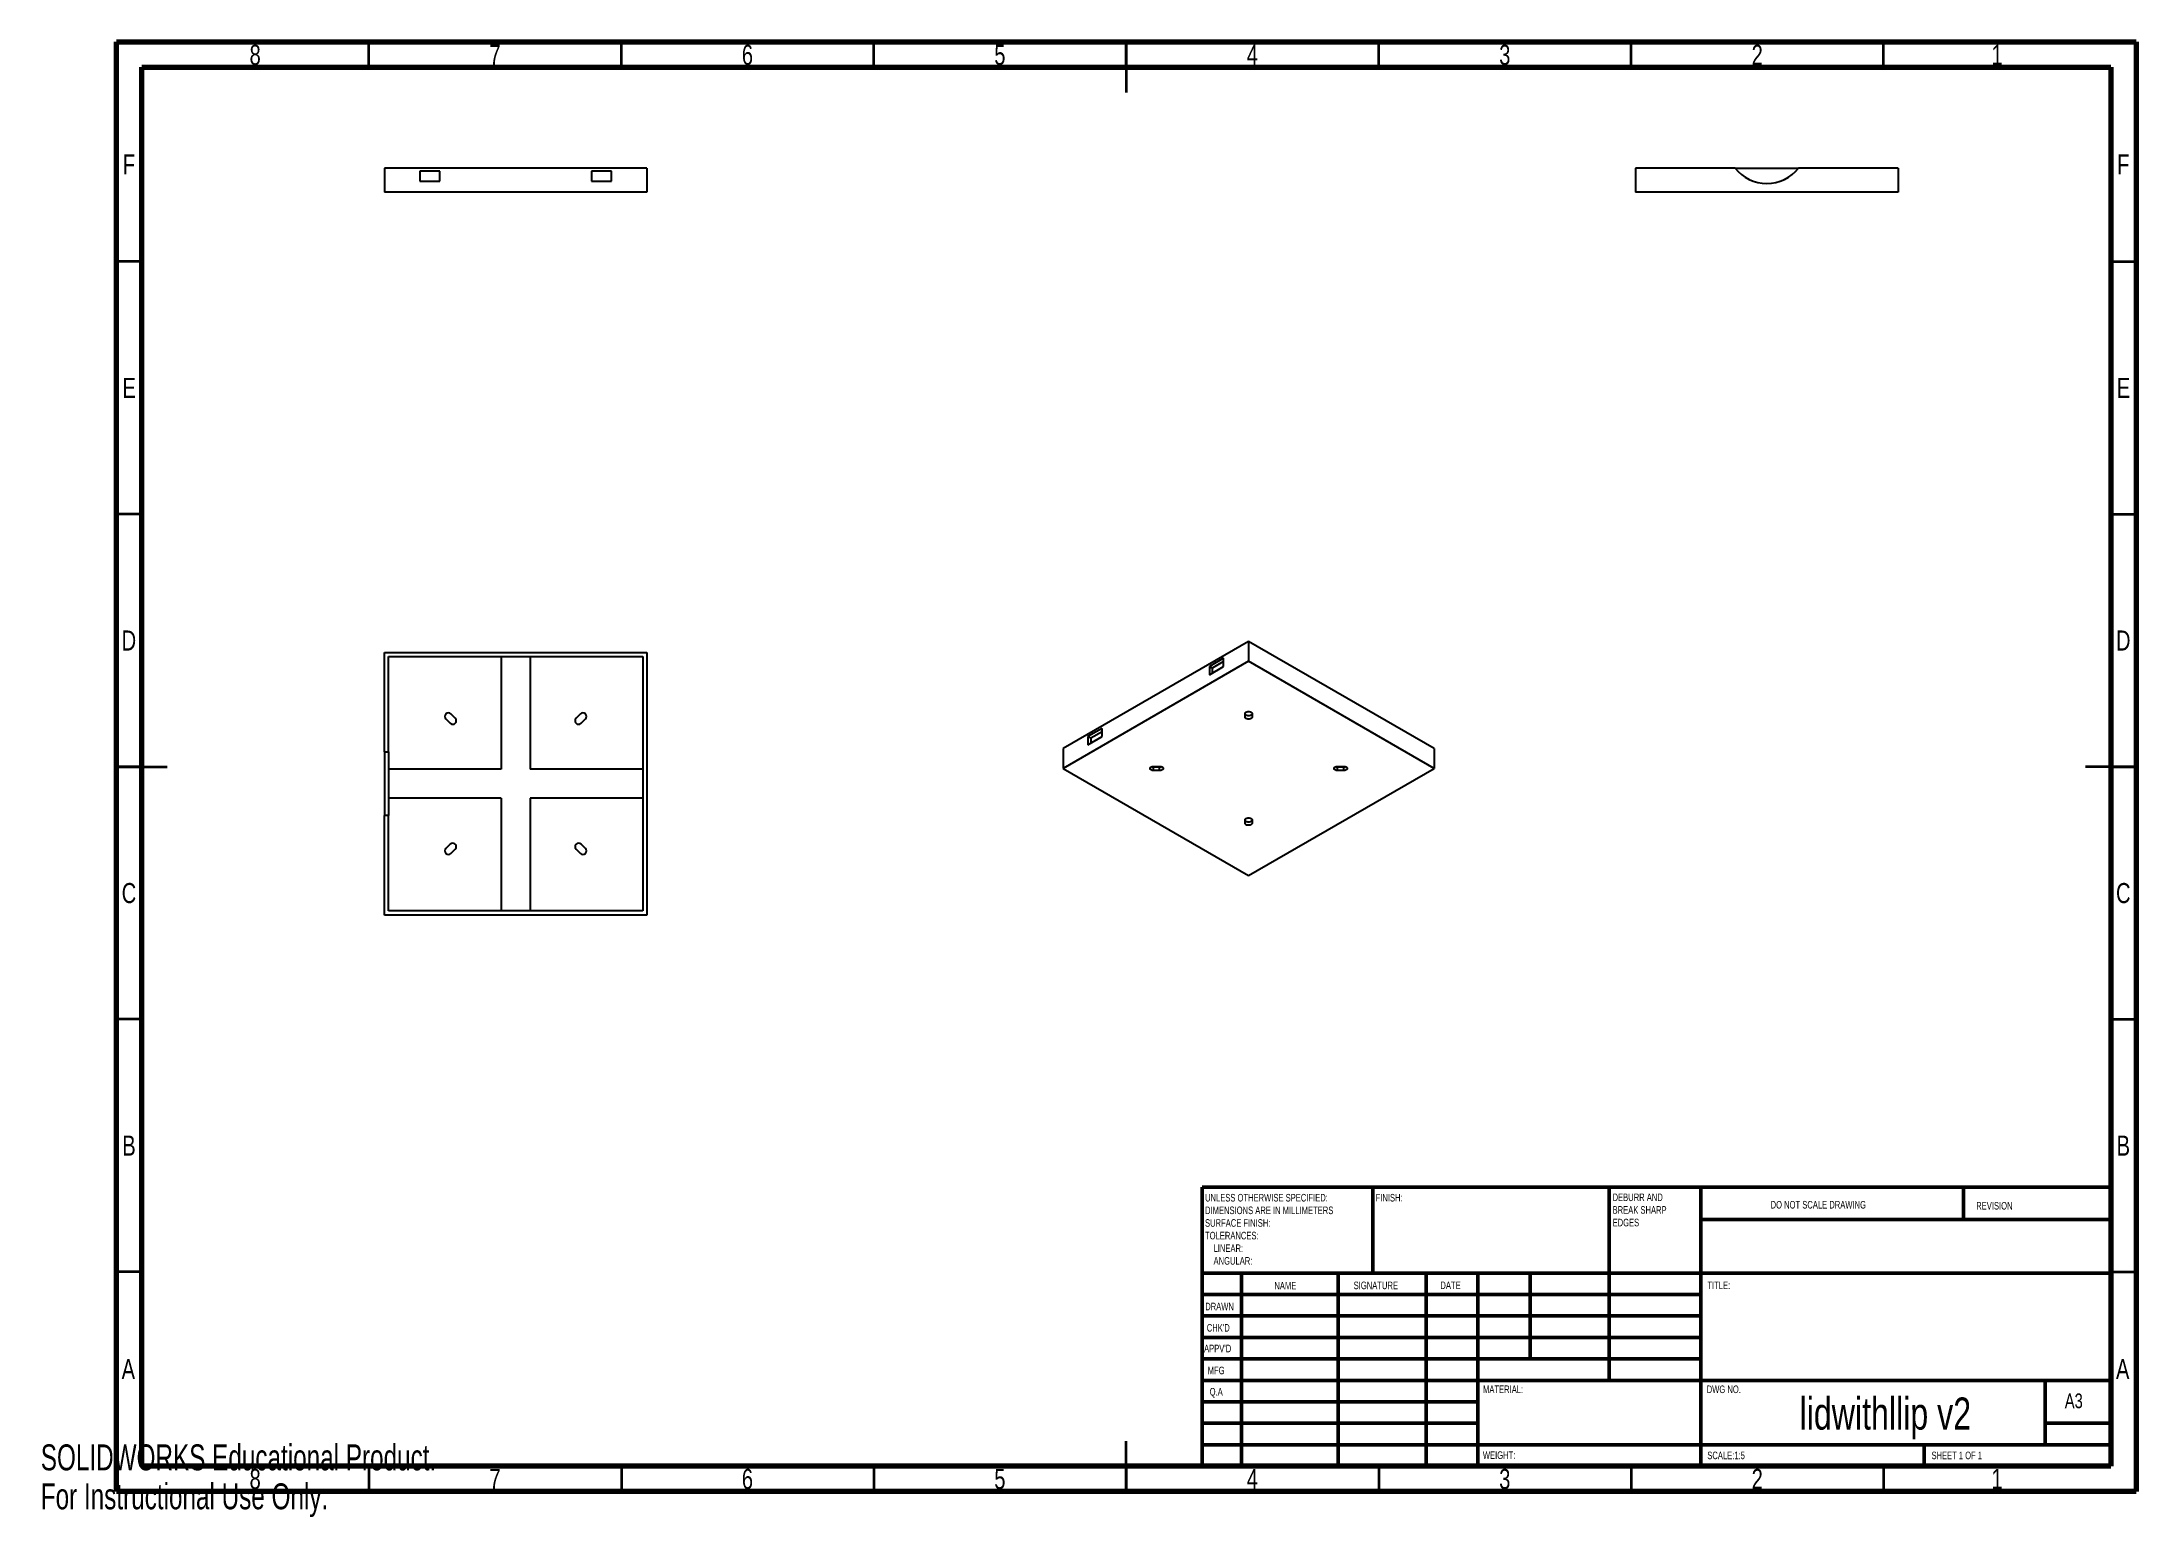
# Model space of a CAD drawing. Header units: millimetres. Extents: x 0 to 415, y 0 to 292.
import ezdxf

# ---------------------------------------------------------------- set-up
doc = ezdxf.new("R2010")
doc.units = ezdxf.units.MM
doc.styles.add('SLDTEXTSTYLE0', font='TXT', dxfattribs={"width": 0.75})
doc.styles.add('SLDTEXTSTYLE1', font='TXT', dxfattribs={"width": 0.686449})
doc.styles.add('SLDTEXTSTYLE2', font='TXT', dxfattribs={"width": 0.6875})
doc.styles.add('SLDTEXTSTYLE3', font='TXT', dxfattribs={"width": 0.7})

msp = doc.modelspace()

# ---------------------------------------------------------------- linework, layer by layer
at = {"color": 7, "linetype": 'Continuous', "lineweight": 70}
for p, q in [((15, 5), (15, 292)), ((15, 292), (415, 292)), ((415, 292), (415, 5)), ((20, 10), (20, 287)), ((20, 287), (410, 287)), ((410, 287), (410, 10)), ((410, 10), (20, 10)), ((415, 5), (15, 5))]:
    msp.add_line(p, q, dxfattribs=at)
at = {"color": 7, "linetype": 'Continuous', "lineweight": 35}
for p, q in [((65, 287), (65, 292)), ((115, 287), (115, 292)), ((165, 287), (165, 292)), ((215, 292), (215, 282)), ((215, 287), (215, 292)), ((265, 287), (265, 292)), ((315, 287), (315, 292)), ((365, 287), (365, 292)), ((20, 248.5), (15, 248.5)), ((410, 248.5), (415, 248.5)), ((20, 198.5), (15, 198.5)), ((410, 198.5), (415, 198.5)), ((15, 148.5), (25, 148.5)), ((20, 148.5), (15, 148.5)), ((415, 148.5), (405, 148.5)), ((410, 148.5), (415, 148.5)), ((20, 98.5), (15, 98.5)), ((410, 98.5), (415, 98.5)), ((20, 48.5), (15, 48.5)), ((410, 48.5), (415, 48.5)), ((215, 5), (215, 15)), ((65, 10), (65, 5)), ((115, 10), (115, 5)), ((165, 10), (165, 5)), ((215, 10), (215, 5)), ((265, 10), (265, 5)), ((315, 10), (315, 5)), ((365, 10), (365, 5))]:
    msp.add_line(p, q, dxfattribs=at)
at = {"color": 7, "linetype": 'Continuous', "lineweight": 25}
for p, q in [((120.06, 267.02), (68.06, 267.02)), ((68.06, 267.02), (68.06, 262.22)), ((75.06, 266.42), (75.06, 264.42)), ((79.06, 266.42), (75.06, 266.42)), ((79.06, 264.42), (79.06, 266.42)), ((113.06, 266.42), (109.06, 266.42)), ((109.06, 266.42), (109.06, 264.42)), ((113.06, 264.42), (113.06, 266.42)), ((120.06, 267.02), (120.06, 262.22)), ((315.85, 267.02), (315.85, 262.22)), ((335.57, 267.02), (315.85, 267.02)), ((335.57, 267.02), (348.14, 267.02)), ((367.85, 267.02), (348.14, 267.02)), ((367.85, 267.02), (367.85, 262.22)), ((120.06, 262.22), (68.06, 262.22)), ((75.06, 264.42), (79.06, 264.42)), ((109.06, 264.42), (113.06, 264.42)), ((367.85, 262.22), (315.85, 262.22)), ((68.06, 151.43), (68.06, 171.14)), ((68.06, 171.14), (120.06, 171.14)), ((68.86, 170.34), (119.26, 170.34)), ((68.86, 151.43), (68.86, 170.34)), ((91.16, 170.34), (91.16, 148.04)), ((96.96, 170.34), (96.96, 148.04)), ((119.26, 170.34), (119.26, 119.94)), ((120.06, 171.14), (120.06, 119.14)), ((239.23, 173.3), (202.46, 152.08)), ((239.23, 173.3), (239.23, 169.39)), ((276, 152.08), (239.23, 173.3)), ((239.23, 169.39), (202.46, 148.16)), ((234.28, 169.96), (231.45, 168.32)), ((231.45, 166.69), (234.28, 168.32)), ((231.45, 168.32), (231.45, 166.69)), ((232.01, 168), (231.45, 168.32)), ((234.28, 169.3), (232.01, 168)), ((232.01, 168), (232.01, 167.02)), ((234.28, 168.32), (234.28, 169.96)), ((276, 148.16), (239.23, 169.39)), ((80.25, 157.96), (81.1, 157.11)), ((82.09, 158.1), (81.24, 158.95)), ((106.87, 158.95), (106.02, 158.1)), ((107.01, 157.11), (107.86, 157.96)), ((238.53, 158.33), (238.53, 159.02)), ((239.93, 159.02), (239.93, 158.33)), ((210.23, 156.08), (207.41, 154.45)), ((207.41, 154.45), (207.41, 152.81)), ((207.41, 152.81), (210.23, 154.45)), ((207.97, 154.12), (207.41, 154.45)), ((210.23, 155.43), (207.97, 154.12)), ((207.97, 154.12), (207.97, 153.14)), ((210.23, 154.45), (210.23, 156.08)), ((68.06, 151.43), (68.86, 151.43)), ((68.06, 151.43), (68.06, 138.86)), ((68.86, 151.43), (68.86, 138.86)), ((202.46, 152.08), (202.46, 148.16)), ((276, 152.08), (276, 148.16)), ((91.16, 148.04), (68.86, 148.04)), ((119.26, 148.04), (96.96, 148.04)), ((202.46, 148.16), (239.23, 126.93)), ((220.4, 148.56), (221.6, 148.56)), ((220.4, 147.75), (220.4, 148.41)), ((221.6, 148.41), (220.4, 148.41)), ((221.6, 147.75), (220.4, 147.75)), ((221.6, 147.75), (221.6, 148.41)), ((239.23, 126.93), (276, 148.16)), ((256.85, 148.56), (258.05, 148.56)), ((256.85, 147.75), (256.85, 148.41)), ((258.05, 148.41), (256.85, 148.41)), ((258.05, 147.75), (256.85, 147.75)), ((258.05, 147.75), (258.05, 148.41)), ((91.16, 142.24), (68.86, 142.24)), ((91.16, 142.24), (91.16, 119.94)), ((119.26, 142.24), (96.96, 142.24)), ((96.96, 142.24), (96.96, 119.94)), ((68.86, 138.86), (68.06, 138.86)), ((68.06, 119.14), (68.06, 138.86)), ((68.86, 119.94), (68.86, 138.86)), ((238.53, 137.29), (238.53, 137.99)), ((239.93, 137.99), (239.93, 137.29)), ((81.1, 133.18), (80.25, 132.33)), ((107.86, 132.33), (107.01, 133.18)), ((81.24, 131.34), (82.09, 132.19)), ((106.02, 132.19), (106.87, 131.34)), ((120.06, 119.14), (68.06, 119.14)), ((119.26, 119.94), (68.86, 119.94))]:
    msp.add_line(p, q, dxfattribs=at)
at = {"color": 7, "linetype": 'Continuous', "lineweight": 50}
for p, q in [((230, 65.25), (410, 65.25)), ((230, 65.25), (230, 10)), ((263.8, 48.25), (263.8, 65.25)), ((310.6, 65.25), (310.6, 27)), ((328.8, 65.25), (328.8, 10)), ((380.8, 58.88), (380.8, 65.25)), ((410, 58.88), (328.8, 58.88)), ((410, 48.25), (230, 48.25)), ((237.8, 48.25), (237.8, 10)), ((256.99, 48.25), (256.99, 10)), ((274.4, 48.25), (274.4, 10)), ((284.6, 10), (284.6, 48.25)), ((295, 31.25), (295, 48.25)), ((328.8, 44), (230, 44)), ((328.8, 39.75), (230, 39.75)), ((328.8, 35.5), (230, 35.5)), ((328.8, 31.25), (230, 31.25)), ((284.6, 27), (230, 27)), ((284.6, 27), (410, 27)), ((397, 14.25), (397, 27)), ((284.6, 22.75), (230, 22.75)), ((284.6, 18.5), (230, 18.5)), ((410, 18.5), (397, 18.5)), ((230, 14.25), (410, 14.25)), ((373, 10), (373, 14.25))]:
    msp.add_line(p, q, dxfattribs=at)
at = {"color": 7, "linetype": 'Continuous', "lineweight": 25, "flags": 128}
for points in [[(238.53, 159.02), (238.57, 159.16), (238.69, 159.28), (238.88, 159.37), (239.1, 159.42), (239.35, 159.42), (239.58, 159.37), (239.76, 159.28), (239.88, 159.16), (239.93, 159.02)], [(239.93, 158.98), (239.88, 158.85), (239.76, 158.72), (239.58, 158.63), (239.35, 158.59), (239.1, 158.59), (238.88, 158.63), (238.69, 158.72), (238.57, 158.85), (238.53, 158.98)], [(239.93, 158.33), (239.88, 158.19), (239.76, 158.07), (239.58, 157.98), (239.35, 157.93), (239.1, 157.93), (238.88, 157.98), (238.69, 158.07), (238.57, 158.19), (238.53, 158.33)], [(220.4, 147.75), (220.17, 147.78), (219.96, 147.85), (219.8, 147.96), (219.72, 148.09), (219.72, 148.23), (219.8, 148.36), (219.96, 148.47), (220.17, 148.54), (220.4, 148.56)], [(220.4, 148.41), (220.17, 148.43), (219.99, 148.49)], [(221.6, 148.56), (221.84, 148.54), (222.05, 148.47), (222.21, 148.36), (222.29, 148.23), (222.29, 148.09), (222.21, 147.96), (222.05, 147.85), (221.84, 147.78), (221.6, 147.75)], [(222.02, 148.49), (221.84, 148.43), (221.6, 148.41)], [(256.85, 147.75), (256.61, 147.78), (256.4, 147.85), (256.24, 147.96), (256.16, 148.09), (256.16, 148.23), (256.24, 148.36), (256.4, 148.47), (256.61, 148.54), (256.85, 148.56)], [(256.85, 148.41), (256.61, 148.43), (256.43, 148.49)], [(258.05, 148.56), (258.29, 148.54), (258.5, 148.47), (258.65, 148.36), (258.74, 148.23), (258.74, 148.09), (258.65, 147.96), (258.5, 147.85), (258.29, 147.78), (258.05, 147.75)], [(258.46, 148.49), (258.29, 148.43), (258.05, 148.41)], [(238.53, 137.99), (238.57, 138.12), (238.69, 138.25), (238.88, 138.34), (239.1, 138.38), (239.35, 138.38), (239.58, 138.34), (239.76, 138.25), (239.88, 138.12), (239.93, 137.99)], [(239.93, 137.95), (239.88, 137.81), (239.76, 137.69), (239.58, 137.6), (239.35, 137.55), (239.1, 137.55), (238.88, 137.6), (238.69, 137.69), (238.57, 137.81), (238.53, 137.95)], [(239.93, 137.29), (239.88, 137.16), (239.76, 137.03), (239.58, 136.94), (239.35, 136.9), (239.1, 136.9), (238.88, 136.94), (238.69, 137.03), (238.57, 137.16), (238.53, 137.29)]]:
    msp.add_lwpolyline(points, dxfattribs=at)
at = {"color": 7, "linetype": 'Continuous', "lineweight": 25}
for centre, radius, start, end in [((341.85, 271.97), 8, 218.2249, 321.7751), ((80.75, 158.45), 0.7, 45, 225), ((81.6, 157.6), 0.7, 225, 45), ((106.52, 157.6), 0.7, 135, 315), ((107.36, 158.45), 0.7, 315, 135), ((81.6, 132.68), 0.7, 315, 135), ((106.52, 132.68), 0.7, 45, 225), ((80.75, 131.83), 0.7, 135, 315), ((107.36, 131.83), 0.7, 225, 45)]:
    msp.add_arc(centre, radius, start, end, dxfattribs=at)

# ---------------------------------------------------------------- texts
at = {"color": 7, "linetype": 'Continuous', "lineweight": 0}
for s, insert, char_height, attachment_point, style in [('8', (42.46, 291.42), 3.97, 2, 'SLDTEXTSTYLE0'), ('7', (89.96, 291.42), 3.97, 2, 'SLDTEXTSTYLE0'), ('6', (139.96, 291.42), 3.97, 2, 'SLDTEXTSTYLE0'), ('5', (189.96, 291.42), 3.97, 2, 'SLDTEXTSTYLE0'), ('4', (239.96, 291.42), 3.97, 2, 'SLDTEXTSTYLE0'), ('3', (289.96, 291.42), 3.97, 2, 'SLDTEXTSTYLE0'), ('2', (339.96, 291.42), 3.97, 2, 'SLDTEXTSTYLE0'), ('1', (387.46, 291.42), 3.97, 2, 'SLDTEXTSTYLE0'), ('F', (17.46, 269.72), 3.97, 2, 'SLDTEXTSTYLE0'), ('F', (412.46, 269.72), 3.97, 2, 'SLDTEXTSTYLE0'), ('E', (17.51, 225.47), 3.97, 2, 'SLDTEXTSTYLE0'), ('E', (412.51, 225.47), 3.97, 2, 'SLDTEXTSTYLE0'), ('D', (17.45, 175.47), 3.97, 2, 'SLDTEXTSTYLE0'), ('D', (412.45, 175.47), 3.97, 2, 'SLDTEXTSTYLE0'), ('C', (17.46, 125.47), 3.97, 2, 'SLDTEXTSTYLE0'), ('C', (412.46, 125.47), 3.97, 2, 'SLDTEXTSTYLE0'), ('B', (17.47, 75.47), 3.97, 2, 'SLDTEXTSTYLE0'), ('B', (412.47, 75.47), 3.97, 2, 'SLDTEXTSTYLE0'), ('UNLESS OTHERWISE SPECIFIED:', (230.59, 63.92), 1.5, 1, 'SLDTEXTSTYLE0'), ('FINISH:', (264.37, 63.92), 1.5, 1, 'SLDTEXTSTYLE0'), ('DEBURR AND', (311.31, 64), 1.5, 1, 'SLDTEXTSTYLE0'), ('DO NOT SCALE DRAWING', (342.61, 62.53), 1.5, 1, 'SLDTEXTSTYLE0'), ('REVISION', (383.33, 62.33), 1.5, 1, 'SLDTEXTSTYLE0'), ('SURFACE FINISH:', (230.59, 58.92), 1.5, 1, 'SLDTEXTSTYLE0'), ('DIMENSIONS ARE IN MILLIMETERS', (230.59, 61.42), 1.5, 1, 'SLDTEXTSTYLE0'), ('BREAK SHARP', (311.31, 61.5), 1.5, 1, 'SLDTEXTSTYLE0'), ('EDGES', (311.31, 59), 1.5, 1, 'SLDTEXTSTYLE0'), ('TOLERANCES:', (230.59, 56.42), 1.5, 1, 'SLDTEXTSTYLE0'), ('ANGULAR:', (232.28, 51.42), 1.5, 1, 'SLDTEXTSTYLE0'), ('LINEAR:', (232.28, 53.92), 1.5, 1, 'SLDTEXTSTYLE0'), ('NAME', (244.32, 46.5), 1.5, 1, 'SLDTEXTSTYLE0'), ('SIGNATURE', (260.03, 46.56), 1.5, 1, 'SLDTEXTSTYLE0'), ('DATE', (277.21, 46.58), 1.5, 1, 'SLDTEXTSTYLE0'), ('TITLE:', (330.09, 46.58), 1.5, 1, 'SLDTEXTSTYLE0'), ('DRAWN', (230.64, 42.38), 1.5, 1, 'SLDTEXTSTYLE1'), ("CHK'D", (230.94, 38.16), 1.5, 1, 'SLDTEXTSTYLE0'), ("APPV'D", (230.4, 34.07), 1.5, 1, 'SLDTEXTSTYLE0'), ('A', (17.34, 31.22), 3.97, 2, 'SLDTEXTSTYLE0'), ('MFG', (231.12, 29.72), 1.5, 1, 'SLDTEXTSTYLE0'), ('A', (412.34, 31.22), 3.97, 2, 'SLDTEXTSTYLE0'), ('Q.A', (231.51, 25.5), 1.5, 1, 'SLDTEXTSTYLE0'), ('MATERIAL:', (285.65, 25.99), 1.5, 1, 'SLDTEXTSTYLE0'), ('DWG NO.', (329.95, 25.99), 1.5, 1, 'SLDTEXTSTYLE0'), ('lidwithllip v2', (365.33, 23.61), 6.35, 2, 'SLDTEXTSTYLE0'), ('A3', (400.87, 24.41), 2.91, 1, 'SLDTEXTSTYLE0'), ('WEIGHT:', (285.62, 12.95), 1.499, 1, 'SLDTEXTSTYLE0'), ('SCALE:1:5', (330.07, 12.9), 1.5, 1, 'SLDTEXTSTYLE0'), ('SHEET 1 OF 1', (374.48, 12.9), 1.5, 1, 'SLDTEXTSTYLE2'), ('8', (42.46, 9.47), 3.97, 2, 'SLDTEXTSTYLE0'), ('7', (89.96, 9.47), 3.97, 2, 'SLDTEXTSTYLE0'), ('6', (139.96, 9.47), 3.97, 2, 'SLDTEXTSTYLE0'), ('5', (189.96, 9.47), 3.97, 2, 'SLDTEXTSTYLE0'), ('4', (239.96, 9.47), 3.97, 2, 'SLDTEXTSTYLE0'), ('3', (289.96, 9.47), 3.97, 2, 'SLDTEXTSTYLE0'), ('2', (339.96, 9.47), 3.97, 2, 'SLDTEXTSTYLE0'), ('1', (387.46, 9.47), 3.97, 2, 'SLDTEXTSTYLE0')]:
    msp.add_mtext(s, dxfattribs=dict(at, insert=insert, char_height=char_height, attachment_point=attachment_point, style=style))
at = {"color": 7, "linetype": 'Continuous', "char_height": 5.1381, "attachment_point": 1, "style": 'SLDTEXTSTYLE3'}
for s, insert in [('SOLIDWORKS Educational Product.', (0, 14.33)), ('For Instructional Use Only.', (0, 6.62))]:
    msp.add_mtext(s, dxfattribs=dict(at, insert=insert))

doc.saveas('drawing.dxf')
